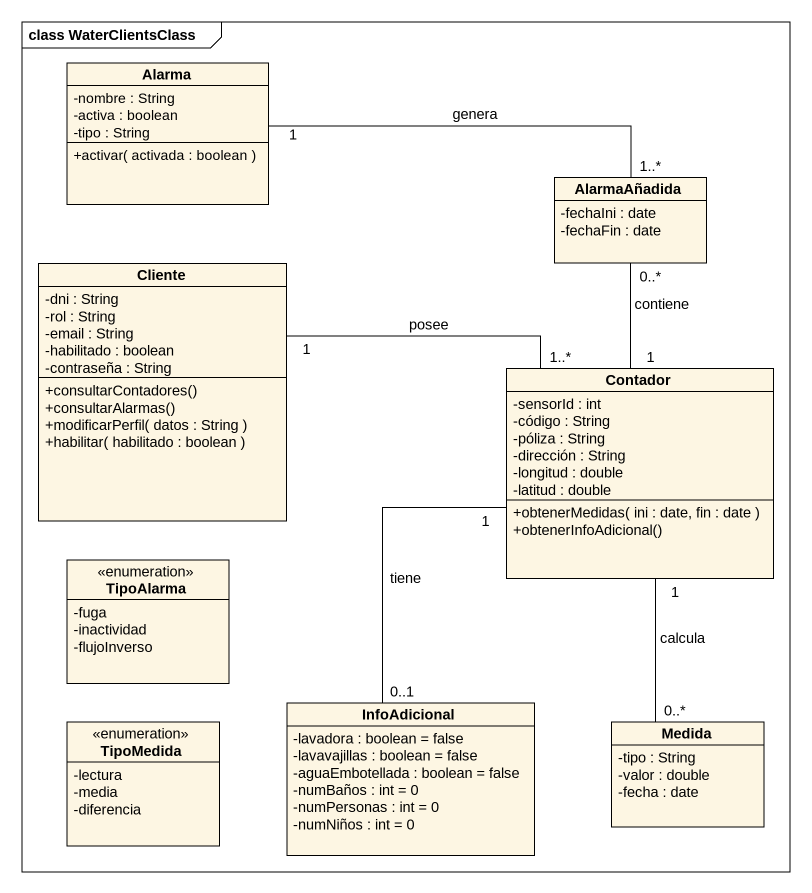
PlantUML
@startuml
mainframe class WaterClientsClass
hide circle
hide empty members
skinparam classAttributeIconSize 0
class Alarma {
  -nombre : String
  -activa : boolean
  -tipo : String
  +activar( activada : boolean )
}
class AlarmaAñadida {
  -fechaIni : date
  -fechaFin : date
}
class Cliente {
  -dni : String
  -rol : String
  -email : String
  -habilitado : boolean
  -contraseña : String
  +consultarContadores()
  +consultarAlarmas()
  +modificarPerfil( datos : String )
  +habilitar( habilitado : boolean )
}
class Contador {
  -sensorId : int
  -código : String
  -póliza : String
  -dirección : String
  -longitud : double
  -latitud : double
  +obtenerMedidas( ini : date, fin : date )
  +obtenerInfoAdicional()
}
enum TipoAlarma {
  -fuga
  -inactividad
  -flujoInverso
}
enum TipoMedida {
  -lectura
  -media
  -diferencia
}
class InfoAdicional {
  -lavadora : boolean = false
  -lavavajillas : boolean = false
  -aguaEmbotellada : boolean = false
  -numBaños : int = 0
  -numPersonas : int = 0
  -numNiños : int = 0
}
class Medida {
  -tipo : String
  -valor : double
  -fecha : date
}
Alarma "1" -right- "1..*" AlarmaAñadida : genera
Cliente "1" -right- "1..*" Contador : posee
Contador "1" -up- "0..*" AlarmaAñadida : contiene
Contador "1" -- "0..1" InfoAdicional : tiene
Contador "1" -- "0..*" Medida : calcula
@enduml
